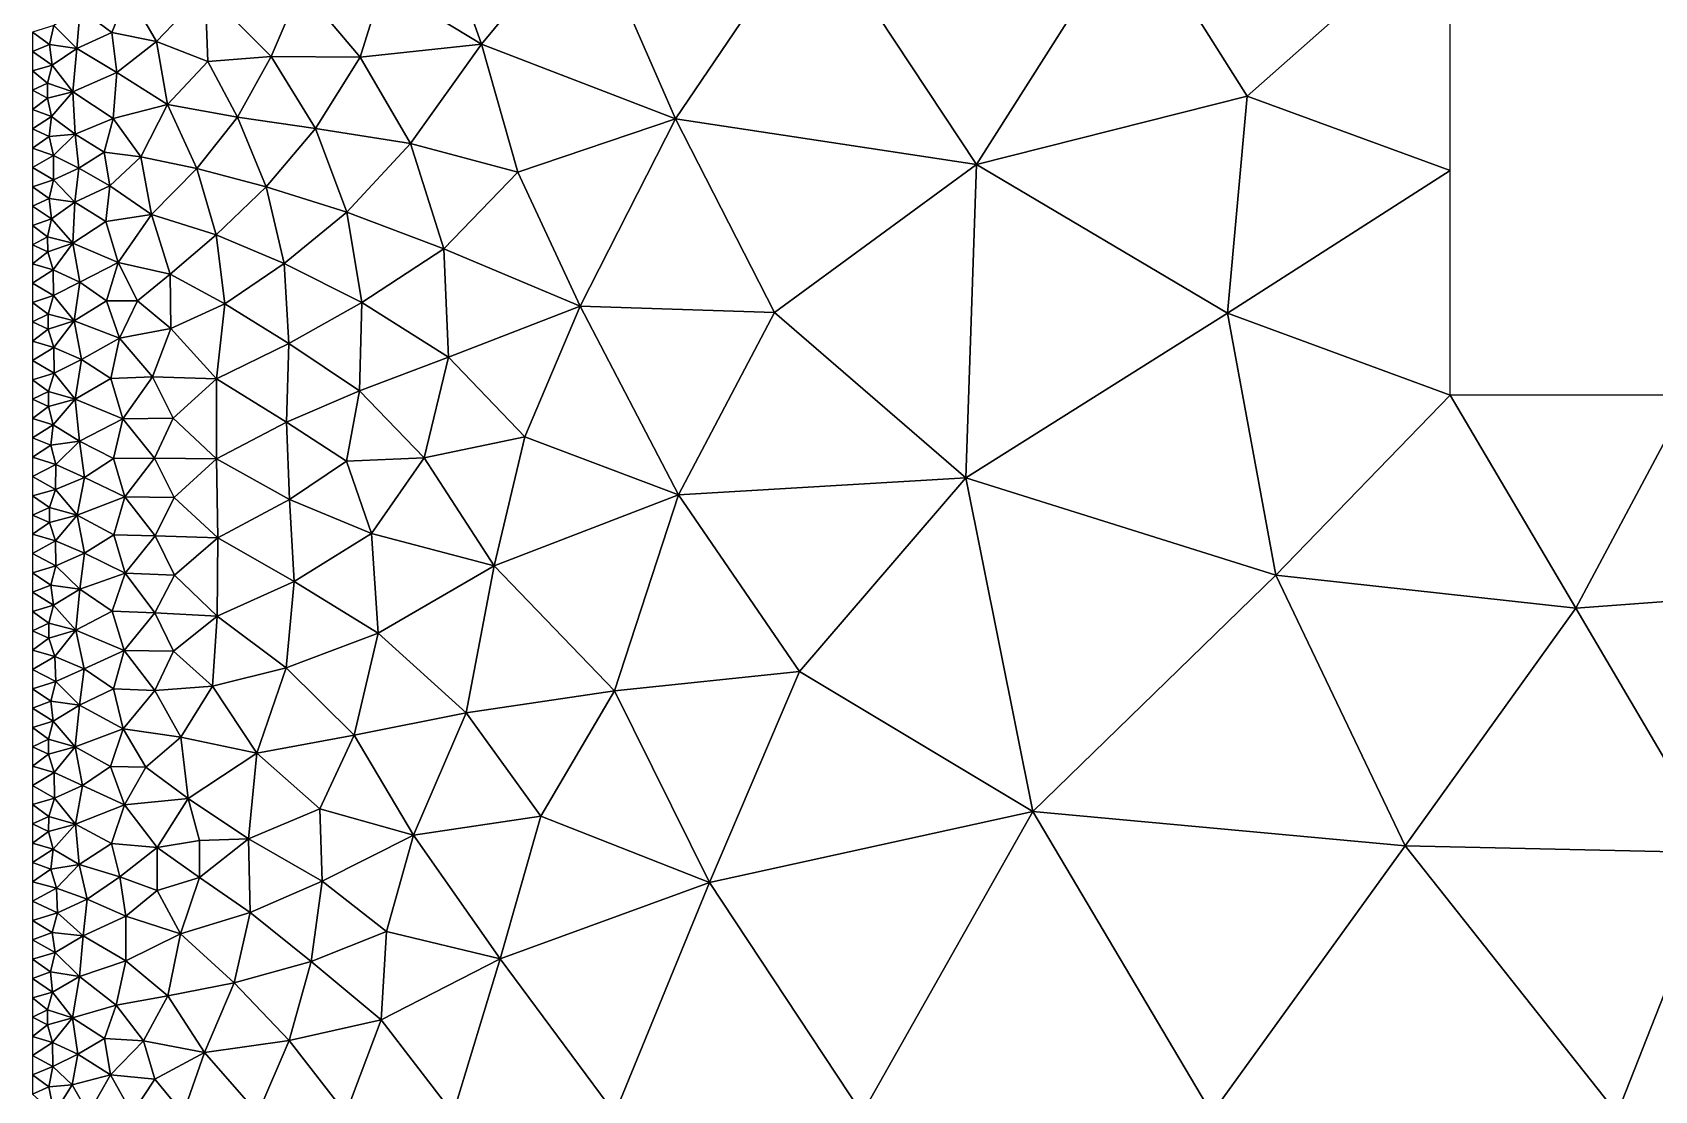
# Model space of a CAD drawing. Header units: metres. Extents: x 0 to 72, y -280 to 0.
# Drawn here: x 0.2 to 17.13, y -19.76 to -8.71 of the extents above; entities that cross this region are included whole.
import ezdxf

# ---------------------------------------------------------------- set-up
doc = ezdxf.new("R2010")
doc.units = ezdxf.units.M

msp = doc.modelspace()

# ---------------------------------------------------------------- linework, layer by layer
at = {"layer": 'layer', "color": 0}
for points in [[(4.88651, -8.83367), (4.41456, -7.5), (3.85785, -8.20669)], [(5.99125, -7.5), (4.41456, -7.5), (4.88651, -8.83367)], [(6.91418, -9.61443), (5.99125, -7.5), (4.88651, -8.83367)], [(8.34497, -7.5), (5.99125, -7.5), (6.91418, -9.61443)], [(10.0558, -10.0902), (8.34497, -7.5), (6.91418, -9.61443)], [(11.6982, -7.5), (8.34497, -7.5), (10.0558, -10.0902)], [(12.8833, -9.37755), (11.6982, -7.5), (10.0558, -10.0902)], [(15, -7.5), (11.6982, -7.5), (12.8833, -9.37755)], [(15, -10.1541), (15, -7.5), (12.8833, -9.37755)], [(1.20016, -8.29439), (0.699728, -8.46896), (1.03044, -8.71319)], [(1.4959, -8.80622), (1.20016, -8.29439), (1.03044, -8.71319)], [(2.00489, -8.27314), (1.20016, -8.29439), (1.4959, -8.80622)], [(2.02976, -9.01526), (2.00489, -8.27314), (1.4959, -8.80622)], [(3.002, -8.23446), (2.00489, -8.27314), (2.69287, -8.96225)], [(2.69287, -8.96225), (2.00489, -8.27314), (2.02976, -9.01526)], [(3.62295, -8.96826), (3.002, -8.23446), (2.69287, -8.96225)], [(3.85785, -8.20669), (3.002, -8.23446), (3.62295, -8.96826)], [(4.88651, -8.83367), (3.85785, -8.20669), (3.62295, -8.96826)], [(0.699728, -8.46896), (0.423281, -8.63915), (0.664788, -8.88061)], [(0.699728, -8.46896), (0.664788, -8.88061), (1.03044, -8.71319)], [(0.423281, -8.63915), (0.2, -8.70968), (0.379205, -8.83822)], [(0.2, -8.70968), (0.2, -8.91129), (0.379205, -8.83822)], [(0.423281, -8.63915), (0.379205, -8.83822), (0.664788, -8.88061)], [(1.03044, -8.71319), (0.664788, -8.88061), (1.07973, -9.13081)], [(1.03044, -8.71319), (1.07973, -9.13081), (1.4959, -8.80622)], [(0.379205, -8.83822), (0.2, -8.91129), (0.404314, -9.0525)], [(0.2, -8.91129), (0.2, -9.1129), (0.404314, -9.0525)], [(0.379205, -8.83822), (0.404314, -9.0525), (0.664788, -8.88061)], [(0.664788, -8.88061), (0.404314, -9.0525), (0.621421, -9.33224)], [(0.664788, -8.88061), (0.621421, -9.33224), (1.07973, -9.13081)], [(1.60915, -9.46331), (1.4959, -8.80622), (1.07973, -9.13081)], [(2.02976, -9.01526), (1.4959, -8.80622), (1.60915, -9.46331)], [(2.69287, -8.96225), (2.02976, -9.01526), (2.34121, -9.59502)], [(3.15349, -9.71372), (2.69287, -8.96225), (2.34121, -9.59502)], [(3.62295, -8.96826), (2.69287, -8.96225), (3.15349, -9.71372)], [(4.14853, -9.87258), (3.62295, -8.96826), (3.15349, -9.71372)], [(4.88651, -8.83367), (3.62295, -8.96826), (4.14853, -9.87258)], [(5.26887, -10.172), (4.88651, -8.83367), (4.14853, -9.87258)], [(6.91418, -9.61443), (4.88651, -8.83367), (5.26887, -10.172)], [(0.404314, -9.0525), (0.2, -9.1129), (0.357335, -9.24156)], [(0.2, -9.1129), (0.2, -9.31452), (0.357335, -9.24156)], [(0.404314, -9.0525), (0.357335, -9.24156), (0.621421, -9.33224)], [(1.07973, -9.13081), (0.621421, -9.33224), (1.04233, -9.60837)], [(1.07973, -9.13081), (1.04233, -9.60837), (1.60915, -9.46331)], [(2.34121, -9.59502), (2.02976, -9.01526), (1.60915, -9.46331)], [(0.357335, -9.24156), (0.2, -9.31452), (0.356445, -9.39827)], [(0.357335, -9.24156), (0.356445, -9.39827), (0.621421, -9.33224)], [(0.2, -9.31452), (0.2, -9.51613), (0.356445, -9.39827)], [(0.356445, -9.39827), (0.2, -9.51613), (0.400067, -9.5888)], [(0.356445, -9.39827), (0.400067, -9.5888), (0.621421, -9.33224)], [(0.621421, -9.33224), (0.400067, -9.5888), (0.644605, -9.77196)], [(0.621421, -9.33224), (0.644605, -9.77196), (1.04233, -9.60837)], [(1.60915, -9.46331), (1.04233, -9.60837), (1.33304, -10.0112)], [(1.60915, -9.46331), (1.33304, -10.0112), (1.91764, -10.1317)], [(2.34121, -9.59502), (1.60915, -9.46331), (1.91764, -10.1317)], [(12.6773, -11.6437), (12.8833, -9.37755), (10.0558, -10.0902)], [(12.6773, -11.6437), (15, -10.1541), (12.8833, -9.37755)], [(0.2, -9.51613), (0.2, -9.71774), (0.400067, -9.5888)], [(0.400067, -9.5888), (0.2, -9.71774), (0.374281, -9.79853)], [(0.400067, -9.5888), (0.374281, -9.79853), (0.644605, -9.77196)], [(1.04233, -9.60837), (0.644605, -9.77196), (0.947386, -9.96281)], [(1.04233, -9.60837), (0.947386, -9.96281), (1.33304, -10.0112)], [(2.63971, -10.3242), (2.34121, -9.59502), (1.91764, -10.1317)], [(3.15349, -9.71372), (2.34121, -9.59502), (2.63971, -10.3242)], [(6.91418, -9.61443), (5.26887, -10.172), (5.91711, -11.5681)], [(7.94734, -11.6359), (6.91418, -9.61443), (5.91711, -11.5681)], [(10.0558, -10.0902), (6.91418, -9.61443), (7.94734, -11.6359)], [(0.2, -9.71774), (0.2, -9.91935), (0.374281, -9.79853)], [(0.374281, -9.79853), (0.2, -9.91935), (0.421485, -9.99776)], [(0.374281, -9.79853), (0.421485, -9.99776), (0.644605, -9.77196)], [(0.644605, -9.77196), (0.421485, -9.99776), (0.68425, -10.1283)], [(0.644605, -9.77196), (0.68425, -10.1283), (0.947386, -9.96281)], [(3.48157, -10.587), (3.15349, -9.71372), (2.63971, -10.3242)], [(4.14853, -9.87258), (3.15349, -9.71372), (3.48157, -10.587)], [(0.2, -9.91935), (0.2, -10.121), (0.421485, -9.99776)], [(0.947386, -9.96281), (0.68425, -10.1283), (1.0073, -10.3127)], [(0.947386, -9.96281), (1.0073, -10.3127), (1.33304, -10.0112)], [(4.49509, -10.9724), (4.14853, -9.87258), (3.48157, -10.587)], [(5.26887, -10.172), (4.14853, -9.87258), (4.49509, -10.9724)], [(0.421485, -9.99776), (0.2, -10.121), (0.421527, -10.2496)], [(0.2, -10.121), (0.2, -10.3226), (0.421527, -10.2496)], [(0.421485, -9.99776), (0.421527, -10.2496), (0.68425, -10.1283)], [(0.68425, -10.1283), (0.421527, -10.2496), (0.642952, -10.4838)], [(0.68425, -10.1283), (0.642952, -10.4838), (1.0073, -10.3127)], [(1.33304, -10.0112), (1.0073, -10.3127), (1.44394, -10.614)], [(1.33304, -10.0112), (1.44394, -10.614), (1.91764, -10.1317)], [(1.91764, -10.1317), (1.44394, -10.614), (2.11658, -10.824)], [(2.63971, -10.3242), (1.91764, -10.1317), (2.11658, -10.824)], [(10.0558, -10.0902), (7.94734, -11.6359), (9.94439, -13.3603)], [(9.94439, -13.3603), (12.6773, -11.6437), (10.0558, -10.0902)], [(15, -12.5), (15, -10.1541), (12.6773, -11.6437)], [(0.421527, -10.2496), (0.2, -10.3226), (0.374162, -10.447)], [(0.2, -10.3226), (0.2, -10.5242), (0.374162, -10.447)], [(0.421527, -10.2496), (0.374162, -10.447), (0.642952, -10.4838)], [(1.0073, -10.3127), (0.642952, -10.4838), (0.966576, -10.686)], [(1.0073, -10.3127), (0.966576, -10.686), (1.44394, -10.614)], [(2.82735, -11.1256), (2.63971, -10.3242), (2.11658, -10.824)], [(3.48157, -10.587), (2.63971, -10.3242), (2.82735, -11.1256)], [(5.91711, -11.5681), (5.26887, -10.172), (4.49509, -10.9724)], [(0.374162, -10.447), (0.2, -10.5242), (0.399856, -10.6562)], [(0.374162, -10.447), (0.399856, -10.6562), (0.642952, -10.4838)], [(0.642952, -10.4838), (0.399856, -10.6562), (0.620173, -10.9121)], [(0.642952, -10.4838), (0.620173, -10.9121), (0.966576, -10.686)], [(0.2, -10.5242), (0.2, -10.7258), (0.399856, -10.6562)], [(0.399856, -10.6562), (0.2, -10.7258), (0.357151, -10.8445)], [(0.399856, -10.6562), (0.357151, -10.8445), (0.620173, -10.9121)], [(0.966576, -10.686), (1.09387, -11.1132), (1.44394, -10.614)], [(1.44394, -10.614), (1.09387, -11.1132), (1.63842, -11.2339)], [(1.44394, -10.614), (1.63842, -11.2339), (2.11658, -10.824)], [(3.6382, -11.5328), (3.48157, -10.587), (2.82735, -11.1256)], [(4.49509, -10.9724), (3.48157, -10.587), (3.6382, -11.5328)], [(0.2, -10.7258), (0.2, -10.9274), (0.357151, -10.8445)], [(0.966576, -10.686), (0.620173, -10.9121), (1.09387, -11.1132)], [(2.11658, -10.824), (1.63842, -11.2339), (2.20891, -11.5439)], [(2.82735, -11.1256), (2.11658, -10.824), (2.20891, -11.5439)], [(0.357151, -10.8445), (0.2, -10.9274), (0.359629, -11.0011)], [(0.2, -10.9274), (0.2, -11.129), (0.359629, -11.0011)], [(0.359629, -11.0011), (0.2, -11.129), (0.416709, -11.1918)], [(0.357151, -10.8445), (0.359629, -11.0011), (0.620173, -10.9121)], [(0.359629, -11.0011), (0.416709, -11.1918), (0.620173, -10.9121)], [(0.620173, -10.9121), (0.416709, -11.1918), (0.696067, -11.3192)], [(0.620173, -10.9121), (0.696067, -11.3192), (1.09387, -11.1132)], [(4.54502, -12.1037), (4.49509, -10.9724), (3.6382, -11.5328)], [(5.91711, -11.5681), (4.49509, -10.9724), (4.54502, -12.1037)], [(0.2, -11.129), (0.2, -11.3306), (0.416709, -11.1918)], [(1.09387, -11.1132), (0.696067, -11.3192), (0.971437, -11.5145)], [(1.09387, -11.1132), (0.971437, -11.5145), (1.29723, -11.5137)], [(1.09387, -11.1132), (1.29723, -11.5137), (1.63842, -11.2339)], [(2.8784, -11.9604), (2.82735, -11.1256), (2.20891, -11.5439)], [(3.6382, -11.5328), (2.82735, -11.1256), (2.8784, -11.9604)], [(0.416709, -11.1918), (0.2, -11.3306), (0.420028, -11.4583)], [(0.2, -11.3306), (0.2, -11.5323), (0.420028, -11.4583)], [(0.416709, -11.1918), (0.420028, -11.4583), (0.696067, -11.3192)], [(0.696067, -11.3192), (0.420028, -11.4583), (0.63598, -11.7233)], [(0.696067, -11.3192), (0.63598, -11.7233), (0.971437, -11.5145)], [(1.63842, -11.2339), (1.29723, -11.5137), (1.6442, -11.8043)], [(1.63842, -11.2339), (1.6442, -11.8043), (2.20891, -11.5439)], [(0.420028, -11.4583), (0.2, -11.5323), (0.36542, -11.6515)], [(0.420028, -11.4583), (0.36542, -11.6515), (0.63598, -11.7233)], [(0.971437, -11.5145), (0.63598, -11.7233), (1.10766, -11.9028)], [(0.971437, -11.5145), (1.10766, -11.9028), (1.29723, -11.5137)], [(1.29723, -11.5137), (1.10766, -11.9028), (1.6442, -11.8043)], [(0.2, -11.5323), (0.2, -11.7339), (0.36542, -11.6515)], [(0.36542, -11.6515), (0.2, -11.7339), (0.365732, -11.809)], [(0.36542, -11.6515), (0.365732, -11.809), (0.63598, -11.7233)], [(2.20891, -11.5439), (1.6442, -11.8043), (2.12247, -12.3287)], [(2.8784, -11.9604), (2.20891, -11.5439), (2.12247, -12.3287)], [(3.61339, -12.4543), (3.6382, -11.5328), (2.8784, -11.9604)], [(4.54502, -12.1037), (3.6382, -11.5328), (3.61339, -12.4543)], [(5.34055, -12.9333), (5.91711, -11.5681), (4.54502, -12.1037)], [(6.94406, -13.5396), (5.91711, -11.5681), (5.34055, -12.9333)], [(7.94734, -11.6359), (5.91711, -11.5681), (6.94406, -13.5396)], [(9.94439, -13.3603), (7.94734, -11.6359), (6.94406, -13.5396)], [(13.1801, -14.3797), (12.6773, -11.6437), (9.94439, -13.3603)], [(15, -12.5), (12.6773, -11.6437), (13.1801, -14.3797)], [(0.2, -11.7339), (0.2, -11.9355), (0.365732, -11.809)], [(0.365732, -11.809), (0.2, -11.9355), (0.423781, -12.0001)], [(0.365732, -11.809), (0.423781, -12.0001), (0.63598, -11.7233)], [(0.63598, -11.7233), (0.423781, -12.0001), (0.711712, -12.1273)], [(0.63598, -11.7233), (0.711712, -12.1273), (1.10766, -11.9028)], [(1.10766, -11.9028), (1.45466, -12.3079), (1.6442, -11.8043)], [(1.6442, -11.8043), (1.45466, -12.3079), (2.12247, -12.3287)], [(0.2, -11.9355), (0.2, -12.1371), (0.423781, -12.0001)], [(0.423781, -12.0001), (0.2, -12.1371), (0.425601, -12.2679)], [(0.423781, -12.0001), (0.425601, -12.2679), (0.711712, -12.1273)], [(1.10766, -11.9028), (0.711712, -12.1273), (1.01705, -12.3253)], [(1.10766, -11.9028), (1.01705, -12.3253), (1.45466, -12.3079)], [(2.8533, -12.7817), (2.8784, -11.9604), (2.12247, -12.3287)], [(3.61339, -12.4543), (2.8784, -11.9604), (2.8533, -12.7817)], [(0.2, -12.1371), (0.2, -12.3387), (0.425601, -12.2679)], [(0.711712, -12.1273), (0.425601, -12.2679), (0.644994, -12.5418)], [(0.711712, -12.1273), (0.644994, -12.5418), (1.01705, -12.3253)], [(4.28848, -13.1535), (4.54502, -12.1037), (3.61339, -12.4543)], [(5.34055, -12.9333), (4.54502, -12.1037), (4.28848, -13.1535)], [(0.425601, -12.2679), (0.2, -12.3387), (0.368208, -12.4616)], [(0.2, -12.3387), (0.2, -12.5403), (0.368208, -12.4616)], [(0.425601, -12.2679), (0.368208, -12.4616), (0.644994, -12.5418)], [(1.01705, -12.3253), (0.644994, -12.5418), (1.14426, -12.7444)], [(1.01705, -12.3253), (1.14426, -12.7444), (1.45466, -12.3079)], [(1.45466, -12.3079), (1.14426, -12.7444), (1.66796, -12.7405)], [(1.45466, -12.3079), (1.66796, -12.7405), (2.12247, -12.3287)], [(2.12247, -12.3287), (1.66796, -12.7405), (2.12002, -13.1647)], [(2.12247, -12.3287), (2.12002, -13.1647), (2.8533, -12.7817)], [(0.368208, -12.4616), (0.2, -12.5403), (0.366357, -12.6187)], [(0.368208, -12.4616), (0.366357, -12.6187), (0.644994, -12.5418)], [(3.4774, -13.1867), (3.61339, -12.4543), (2.8533, -12.7817)], [(4.28848, -13.1535), (3.61339, -12.4543), (3.4774, -13.1867)], [(16.3122, -14.7211), (15, -12.5), (13.1801, -14.3797)], [(17.5, -12.5), (15, -12.5), (16.3122, -14.7211)], [(17.5, -12.5), (16.3122, -14.7211), (19.8406, -14.4611)], [(0.2, -12.5403), (0.2, -12.7419), (0.366357, -12.6187)], [(0.366357, -12.6187), (0.2, -12.7419), (0.416098, -12.8075)], [(0.366357, -12.6187), (0.416098, -12.8075), (0.644994, -12.5418)], [(0.644994, -12.5418), (0.416098, -12.8075), (0.691692, -12.9792)], [(0.644994, -12.5418), (0.691692, -12.9792), (1.14426, -12.7444)], [(0.2, -12.7419), (0.2, -12.9435), (0.416098, -12.8075)], [(0.416098, -12.8075), (0.2, -12.9435), (0.391048, -13.0195)], [(0.416098, -12.8075), (0.391048, -13.0195), (0.691692, -12.9792)], [(1.14426, -12.7444), (0.691692, -12.9792), (1.04648, -13.1597)], [(1.14426, -12.7444), (1.04648, -13.1597), (1.47361, -13.156)], [(1.14426, -12.7444), (1.47361, -13.156), (1.66796, -12.7405)], [(1.66796, -12.7405), (1.47361, -13.156), (2.12002, -13.1647)], [(2.8533, -12.7817), (2.12002, -13.1647), (2.88227, -13.5879)], [(3.4774, -13.1867), (2.8533, -12.7817), (2.88227, -13.5879)], [(0.2, -12.9435), (0.2, -13.1452), (0.391048, -13.0195)], [(0.391048, -13.0195), (0.2, -13.1452), (0.444549, -13.2223)], [(0.391048, -13.0195), (0.444549, -13.2223), (0.691692, -12.9792)], [(0.691692, -12.9792), (0.444549, -13.2223), (0.743629, -13.3595)], [(0.691692, -12.9792), (0.743629, -13.3595), (1.04648, -13.1597)], [(5.01913, -14.2823), (5.34055, -12.9333), (4.28848, -13.1535)], [(5.01913, -14.2823), (6.94406, -13.5396), (5.34055, -12.9333)], [(0.2, -13.1452), (0.2, -13.3468), (0.444549, -13.2223)], [(1.04648, -13.1597), (0.743629, -13.3595), (1.16465, -13.5598)], [(1.04648, -13.1597), (1.16465, -13.5598), (1.47361, -13.156)], [(1.47361, -13.156), (1.16465, -13.5598), (1.6799, -13.5672)], [(1.47361, -13.156), (1.6799, -13.5672), (2.12002, -13.1647)], [(2.12002, -13.1647), (1.6799, -13.5672), (2.13447, -13.9883)], [(2.12002, -13.1647), (2.13447, -13.9883), (2.88227, -13.5879)], [(3.73911, -13.9439), (3.4774, -13.1867), (2.88227, -13.5879)], [(3.73911, -13.9439), (4.28848, -13.1535), (3.4774, -13.1867)], [(5.01913, -14.2823), (4.28848, -13.1535), (3.73911, -13.9439)], [(0.444549, -13.2223), (0.2, -13.3468), (0.439234, -13.4838)], [(0.2, -13.3468), (0.2, -13.5484), (0.439234, -13.4838)], [(0.444549, -13.2223), (0.439234, -13.4838), (0.743629, -13.3595)], [(0.743629, -13.3595), (0.439234, -13.4838), (0.667938, -13.7534)], [(0.743629, -13.3595), (0.667938, -13.7534), (1.16465, -13.5598)], [(8.20889, -15.3854), (9.94439, -13.3603), (6.94406, -13.5396)], [(8.20889, -15.3854), (10.6431, -16.8457), (9.94439, -13.3603)], [(13.1801, -14.3797), (9.94439, -13.3603), (10.6431, -16.8457)], [(0.439234, -13.4838), (0.2, -13.5484), (0.37719, -13.6729)], [(0.439234, -13.4838), (0.37719, -13.6729), (0.667938, -13.7534)], [(6.27816, -15.5866), (6.94406, -13.5396), (5.01913, -14.2823)], [(6.27816, -15.5866), (8.20889, -15.3854), (6.94406, -13.5396)], [(0.2, -13.5484), (0.2, -13.75), (0.37719, -13.6729)], [(0.37719, -13.6729), (0.2, -13.75), (0.377136, -13.8294)], [(0.37719, -13.6729), (0.377136, -13.8294), (0.667938, -13.7534)], [(1.16465, -13.5598), (0.667938, -13.7534), (1.04824, -13.9568)], [(1.16465, -13.5598), (1.04824, -13.9568), (1.48294, -13.9674)], [(1.16465, -13.5598), (1.48294, -13.9674), (1.6799, -13.5672)], [(1.6799, -13.5672), (1.48294, -13.9674), (2.13447, -13.9883)], [(2.88227, -13.5879), (2.13447, -13.9883), (2.93152, -14.4442)], [(2.93152, -14.4442), (3.73911, -13.9439), (2.88227, -13.5879)], [(0.2, -13.75), (0.2, -13.9516), (0.377136, -13.8294)], [(0.377136, -13.8294), (0.2, -13.9516), (0.439487, -14.0193)], [(0.377136, -13.8294), (0.439487, -14.0193), (0.667938, -13.7534)], [(0.667938, -13.7534), (0.439487, -14.0193), (0.745085, -14.1482)], [(0.667938, -13.7534), (0.745085, -14.1482), (1.04824, -13.9568)], [(0.2, -13.9516), (0.2, -14.1532), (0.439487, -14.0193)], [(0.439487, -14.0193), (0.2, -14.1532), (0.445621, -14.28)], [(0.439487, -14.0193), (0.445621, -14.28), (0.745085, -14.1482)], [(1.04824, -13.9568), (0.745085, -14.1482), (1.16816, -14.3567)], [(1.04824, -13.9568), (1.16816, -14.3567), (1.48294, -13.9674)], [(1.48294, -13.9674), (1.16816, -14.3567), (1.68361, -14.3776)], [(1.48294, -13.9674), (1.68361, -14.3776), (2.13447, -13.9883)], [(2.13447, -13.9883), (1.68361, -14.3776), (2.12677, -14.8053)], [(2.13447, -13.9883), (2.12677, -14.8053), (2.93152, -14.4442)], [(2.93152, -14.4442), (3.80896, -14.9834), (3.73911, -13.9439)], [(3.80896, -14.9834), (5.01913, -14.2823), (3.73911, -13.9439)], [(0.2, -14.1532), (0.2, -14.3548), (0.445621, -14.28)], [(0.745085, -14.1482), (0.445621, -14.28), (0.695206, -14.5237)], [(0.745085, -14.1482), (0.695206, -14.5237), (1.16816, -14.3567)], [(0.445621, -14.28), (0.2, -14.3548), (0.392274, -14.4814)], [(0.2, -14.3548), (0.2, -14.5565), (0.392274, -14.4814)], [(0.445621, -14.28), (0.392274, -14.4814), (0.695206, -14.5237)], [(1.16816, -14.3567), (0.695206, -14.5237), (1.03364, -14.7537)], [(1.16816, -14.3567), (1.03364, -14.7537), (1.47737, -14.771)], [(1.16816, -14.3567), (1.47737, -14.771), (1.68361, -14.3776)], [(1.68361, -14.3776), (1.47737, -14.771), (2.12677, -14.8053)], [(4.72808, -15.8171), (5.01913, -14.2823), (3.80896, -14.9834)], [(4.72808, -15.8171), (6.27816, -15.5866), (5.01913, -14.2823)], [(10.6431, -16.8457), (14.5325, -17.2042), (13.1801, -14.3797)], [(16.3122, -14.7211), (13.1801, -14.3797), (14.5325, -17.2042)], [(0.392274, -14.4814), (0.2, -14.5565), (0.418753, -14.6923)], [(0.2, -14.5565), (0.2, -14.7581), (0.418753, -14.6923)], [(0.392274, -14.4814), (0.418753, -14.6923), (0.695206, -14.5237)], [(0.695206, -14.5237), (0.418753, -14.6923), (0.654204, -14.9541)], [(0.695206, -14.5237), (0.654204, -14.9541), (1.03364, -14.7537)], [(2.84781, -15.3443), (2.93152, -14.4442), (2.12677, -14.8053)], [(2.84781, -15.3443), (3.80896, -14.9834), (2.93152, -14.4442)], [(17.8171, -17.2775), (19.8406, -14.4611), (16.3122, -14.7211)], [(0.418753, -14.6923), (0.2, -14.7581), (0.369413, -14.8801)], [(0.418753, -14.6923), (0.369413, -14.8801), (0.654204, -14.9541)], [(14.5325, -17.2042), (17.8171, -17.2775), (16.3122, -14.7211)], [(0.2, -14.7581), (0.2, -14.9597), (0.369413, -14.8801)], [(0.369413, -14.8801), (0.2, -14.9597), (0.37205, -15.0364)], [(0.369413, -14.8801), (0.37205, -15.0364), (0.654204, -14.9541)], [(1.03364, -14.7537), (0.654204, -14.9541), (1.15912, -15.1641)], [(1.03364, -14.7537), (1.15912, -15.1641), (1.47737, -14.771)], [(1.47737, -14.771), (1.15912, -15.1641), (1.67114, -15.171)], [(1.47737, -14.771), (1.67114, -15.171), (2.12677, -14.8053)], [(2.12677, -14.8053), (1.67114, -15.171), (2.08098, -15.5356)], [(2.08098, -15.5356), (2.84781, -15.3443), (2.12677, -14.8053)], [(0.2, -14.9597), (0.2, -15.1613), (0.37205, -15.0364)], [(0.37205, -15.0364), (0.2, -15.1613), (0.435081, -15.2267)], [(0.37205, -15.0364), (0.435081, -15.2267), (0.654204, -14.9541)], [(0.654204, -14.9541), (0.435081, -15.2267), (0.73948, -15.3557)], [(0.654204, -14.9541), (0.73948, -15.3557), (1.15912, -15.1641)], [(3.55721, -16.05), (3.80896, -14.9834), (2.84781, -15.3443)], [(3.55721, -16.05), (4.72808, -15.8171), (3.80896, -14.9834)], [(0.2, -15.1613), (0.2, -15.3629), (0.435081, -15.2267)], [(0.435081, -15.2267), (0.2, -15.3629), (0.443104, -15.4897)], [(0.435081, -15.2267), (0.443104, -15.4897), (0.73948, -15.3557)], [(1.15912, -15.1641), (0.73948, -15.3557), (1.04635, -15.5635)], [(1.15912, -15.1641), (1.04635, -15.5635), (1.47898, -15.5808)], [(1.15912, -15.1641), (1.47898, -15.5808), (1.67114, -15.171)], [(1.67114, -15.171), (1.47898, -15.5808), (2.08098, -15.5356)], [(0.2, -15.3629), (0.2, -15.5645), (0.443104, -15.4897)], [(0.73948, -15.3557), (0.443104, -15.4897), (0.691191, -15.7365)], [(0.73948, -15.3557), (0.691191, -15.7365), (1.04635, -15.5635)], [(2.54092, -16.2374), (2.84781, -15.3443), (2.08098, -15.5356)], [(2.54092, -16.2374), (3.55721, -16.05), (2.84781, -15.3443)], [(7.26742, -17.5855), (8.20889, -15.3854), (6.27816, -15.5866)], [(7.26742, -17.5855), (10.6431, -16.8457), (8.20889, -15.3854)], [(0.443104, -15.4897), (0.2, -15.5645), (0.390528, -15.6921)], [(0.2, -15.5645), (0.2, -15.7661), (0.390528, -15.6921)], [(0.443104, -15.4897), (0.390528, -15.6921), (0.691191, -15.7365)], [(1.04635, -15.5635), (0.691191, -15.7365), (1.14596, -15.9825)], [(1.04635, -15.5635), (1.14596, -15.9825), (1.47898, -15.5808)], [(1.47898, -15.5808), (1.74767, -16.071), (2.08098, -15.5356)], [(2.08098, -15.5356), (1.74767, -16.071), (2.54092, -16.2374)], [(0.390528, -15.6921), (0.2, -15.7661), (0.416005, -15.9038)], [(0.390528, -15.6921), (0.416005, -15.9038), (0.691191, -15.7365)], [(0.691191, -15.7365), (0.416005, -15.9038), (0.64595, -16.1689)], [(0.691191, -15.7365), (0.64595, -16.1689), (1.14596, -15.9825)], [(1.47898, -15.5808), (1.14596, -15.9825), (1.74767, -16.071)], [(5.50756, -16.8944), (6.27816, -15.5866), (4.72808, -15.8171)], [(5.50756, -16.8944), (7.26742, -17.5855), (6.27816, -15.5866)], [(0.2, -15.7661), (0.2, -15.9677), (0.416005, -15.9038)], [(0.416005, -15.9038), (0.2, -15.9677), (0.366592, -16.0916)], [(0.416005, -15.9038), (0.366592, -16.0916), (0.64595, -16.1689)], [(4.17808, -17.0917), (4.72808, -15.8171), (3.55721, -16.05)], [(4.17808, -17.0917), (5.50756, -16.8944), (4.72808, -15.8171)], [(0.2, -15.9677), (0.2, -16.1694), (0.366592, -16.0916)], [(1.14596, -15.9825), (0.64595, -16.1689), (1.01535, -16.3762)], [(1.14596, -15.9825), (1.01535, -16.3762), (1.38362, -16.3826)], [(1.14596, -15.9825), (1.38362, -16.3826), (1.74767, -16.071)], [(1.74767, -16.071), (1.38362, -16.3826), (1.82725, -16.7097)], [(1.74767, -16.071), (1.82725, -16.7097), (2.54092, -16.2374)], [(3.20088, -16.8172), (3.55721, -16.05), (2.54092, -16.2374)], [(3.20088, -16.8172), (4.17808, -17.0917), (3.55721, -16.05)], [(0.366592, -16.0916), (0.2, -16.1694), (0.36849, -16.2481)], [(0.2, -16.1694), (0.2, -16.371), (0.36849, -16.2481)], [(0.36849, -16.2481), (0.2, -16.371), (0.428035, -16.4401)], [(0.366592, -16.0916), (0.36849, -16.2481), (0.64595, -16.1689)], [(0.36849, -16.2481), (0.428035, -16.4401), (0.64595, -16.1689)], [(0.64595, -16.1689), (0.428035, -16.4401), (0.723048, -16.5739)], [(0.64595, -16.1689), (0.723048, -16.5739), (1.01535, -16.3762)], [(2.45588, -17.1315), (2.54092, -16.2374), (1.82725, -16.7097)], [(2.45588, -17.1315), (3.20088, -16.8172), (2.54092, -16.2374)], [(0.2, -16.371), (0.2, -16.5726), (0.428035, -16.4401)], [(1.01535, -16.3762), (0.723048, -16.5739), (1.16254, -16.7747)], [(1.01535, -16.3762), (1.16254, -16.7747), (1.38362, -16.3826)], [(1.38362, -16.3826), (1.16254, -16.7747), (1.82725, -16.7097)], [(0.428035, -16.4401), (0.2, -16.5726), (0.428744, -16.706)], [(0.2, -16.5726), (0.2, -16.7742), (0.428744, -16.706)], [(0.428035, -16.4401), (0.428744, -16.706), (0.723048, -16.5739)], [(0.723048, -16.5739), (0.428744, -16.706), (0.649099, -16.9781)], [(0.723048, -16.5739), (0.649099, -16.9781), (1.16254, -16.7747)], [(0.428744, -16.706), (0.2, -16.7742), (0.369531, -16.8976)], [(0.428744, -16.706), (0.369531, -16.8976), (0.649099, -16.9781)], [(1.16254, -16.7747), (1.50368, -17.2217), (1.82725, -16.7097)], [(1.82725, -16.7097), (1.50368, -17.2217), (1.94259, -17.1489)], [(1.94259, -17.1489), (2.45588, -17.1315), (1.82725, -16.7097)], [(0.2, -16.7742), (0.2, -16.9758), (0.369531, -16.8976)], [(0.369531, -16.8976), (0.2, -16.9758), (0.367328, -17.0537)], [(0.369531, -16.8976), (0.367328, -17.0537), (0.649099, -16.9781)], [(1.16254, -16.7747), (0.649099, -16.9781), (1.02517, -17.1809)], [(1.16254, -16.7747), (1.02517, -17.1809), (1.50368, -17.2217)], [(2.45588, -17.1315), (3.22625, -17.5748), (3.20088, -16.8172)], [(3.22625, -17.5748), (4.17808, -17.0917), (3.20088, -16.8172)], [(5.08206, -18.3843), (5.50756, -16.8944), (4.17808, -17.0917)], [(5.08206, -18.3843), (7.26742, -17.5855), (5.50756, -16.8944)], [(7.26742, -17.5855), (8.86314, -20), (10.6431, -16.8457)], [(8.86314, -20), (12.5118, -20), (10.6431, -16.8457)], [(10.6431, -16.8457), (12.5118, -20), (14.5325, -17.2042)], [(0.2, -16.9758), (0.2, -17.1774), (0.367328, -17.0537)], [(0.367328, -17.0537), (0.2, -17.1774), (0.416409, -17.2392)], [(0.367328, -17.0537), (0.416409, -17.2392), (0.649099, -16.9781)], [(0.649099, -16.9781), (0.416409, -17.2392), (0.688732, -17.398)], [(0.649099, -16.9781), (0.688732, -17.398), (1.02517, -17.1809)], [(3.22625, -17.5748), (3.89569, -18.0971), (4.17808, -17.0917)], [(3.89569, -18.0971), (5.08206, -18.3843), (4.17808, -17.0917)], [(0.2, -17.1774), (0.2, -17.379), (0.416409, -17.2392)], [(0.416409, -17.2392), (0.2, -17.379), (0.391728, -17.4487)], [(0.416409, -17.2392), (0.391728, -17.4487), (0.688732, -17.398)], [(1.02517, -17.1809), (0.688732, -17.398), (1.1114, -17.5295)], [(1.02517, -17.1809), (1.1114, -17.5295), (1.50368, -17.2217)], [(1.50368, -17.2217), (1.1114, -17.5295), (1.50081, -17.6708)], [(1.50368, -17.2217), (1.50081, -17.6708), (1.94255, -17.5332)], [(1.50368, -17.2217), (1.94255, -17.5332), (1.94259, -17.1489)], [(1.94255, -17.5332), (2.47145, -17.9014), (2.45588, -17.1315)], [(1.94255, -17.5332), (2.45588, -17.1315), (1.94259, -17.1489)], [(2.47145, -17.9014), (3.22625, -17.5748), (2.45588, -17.1315)], [(12.5118, -20), (16.7433, -20), (14.5325, -17.2042)], [(14.5325, -17.2042), (16.7433, -20), (17.8171, -17.2775)], [(0.2, -17.379), (0.2, -17.5806), (0.391728, -17.4487)], [(0.391728, -17.4487), (0.451847, -17.6459), (0.688732, -17.398)], [(0.688732, -17.398), (0.451847, -17.6459), (0.769959, -17.7609)], [(0.688732, -17.398), (0.769959, -17.7609), (1.1114, -17.5295)], [(16.7433, -20), (21.6589, -20), (17.8171, -17.2775)], [(0.391728, -17.4487), (0.2, -17.5806), (0.451847, -17.6459)], [(0.2, -17.5806), (0.2, -17.7823), (0.451847, -17.6459)], [(1.1114, -17.5295), (0.769959, -17.7609), (1.17376, -17.9396)], [(1.1114, -17.5295), (1.17376, -17.9396), (1.50081, -17.6708)], [(1.74555, -18.1226), (1.94255, -17.5332), (1.50081, -17.6708)], [(1.74555, -18.1226), (2.47145, -17.9014), (1.94255, -17.5332)], [(2.47145, -17.9014), (3.11069, -18.4112), (3.22625, -17.5748)], [(3.11069, -18.4112), (3.89569, -18.0971), (3.22625, -17.5748)], [(5.08206, -18.3843), (6.2787, -20), (7.26742, -17.5855)], [(6.2787, -20), (8.86314, -20), (7.26742, -17.5855)], [(0.451847, -17.6459), (0.2, -17.7823), (0.459869, -17.9043)], [(0.451847, -17.6459), (0.459869, -17.9043), (0.769959, -17.7609)], [(0.769959, -17.7609), (0.459869, -17.9043), (0.731, -18.1442)], [(0.769959, -17.7609), (0.731, -18.1442), (1.17376, -17.9396)], [(1.50081, -17.6708), (1.17376, -17.9396), (1.74555, -18.1226)], [(0.2, -17.7823), (0.2, -17.9839), (0.459869, -17.9043)], [(0.459869, -17.9043), (0.2, -17.9839), (0.405542, -18.1076)], [(0.459869, -17.9043), (0.405542, -18.1076), (0.731, -18.1442)], [(1.17376, -17.9396), (0.731, -18.1442), (1.17504, -18.4034)], [(1.17376, -17.9396), (1.17504, -18.4034), (1.74555, -18.1226)], [(1.74555, -18.1226), (2.30694, -18.6342), (2.47145, -17.9014)], [(2.30694, -18.6342), (3.11069, -18.4112), (2.47145, -17.9014)], [(0.2, -17.9839), (0.2, -18.1855), (0.405542, -18.1076)], [(0.405542, -18.1076), (0.2, -18.1855), (0.436112, -18.3191)], [(0.405542, -18.1076), (0.436112, -18.3191), (0.731, -18.1442)], [(3.11069, -18.4112), (3.84121, -19.0217), (3.89569, -18.0971)], [(3.84121, -19.0217), (5.08206, -18.3843), (3.89569, -18.0971)], [(0.2, -18.1855), (0.2, -18.3871), (0.436112, -18.3191)], [(0.731, -18.1442), (0.436112, -18.3191), (0.69157, -18.5698)], [(0.731, -18.1442), (0.69157, -18.5698), (1.17504, -18.4034)], [(1.61484, -18.7717), (1.74555, -18.1226), (1.17504, -18.4034)], [(1.61484, -18.7717), (2.30694, -18.6342), (1.74555, -18.1226)], [(0.436112, -18.3191), (0.2, -18.3871), (0.387788, -18.5193)], [(0.2, -18.3871), (0.2, -18.5887), (0.387788, -18.5193)], [(0.436112, -18.3191), (0.387788, -18.5193), (0.69157, -18.5698)], [(1.17504, -18.4034), (0.69157, -18.5698), (1.07359, -18.8676)], [(1.07359, -18.8676), (1.61484, -18.7717), (1.17504, -18.4034)], [(2.30694, -18.6342), (2.88151, -19.2379), (3.11069, -18.4112)], [(2.88151, -19.2379), (3.84121, -19.0217), (3.11069, -18.4112)], [(3.84121, -19.0217), (4.59259, -20), (5.08206, -18.3843)], [(4.59259, -20), (6.2787, -20), (5.08206, -18.3843)], [(0.387788, -18.5193), (0.2, -18.5887), (0.409534, -18.7312)], [(0.2, -18.5887), (0.2, -18.7903), (0.409534, -18.7312)], [(0.387788, -18.5193), (0.409534, -18.7312), (0.69157, -18.5698)], [(0.69157, -18.5698), (0.409534, -18.7312), (0.618171, -19.0016)], [(0.69157, -18.5698), (0.618171, -19.0016), (1.07359, -18.8676)], [(0.409534, -18.7312), (0.2, -18.7903), (0.357761, -18.9175)], [(0.2, -18.7903), (0.2, -18.9919), (0.357761, -18.9175)], [(0.409534, -18.7312), (0.357761, -18.9175), (0.618171, -19.0016)], [(1.35876, -19.242), (1.61484, -18.7717), (1.07359, -18.8676)], [(1.35876, -19.242), (1.99573, -19.3607), (1.61484, -18.7717)], [(1.99573, -19.3607), (2.30694, -18.6342), (1.61484, -18.7717)], [(1.99573, -19.3607), (2.88151, -19.2379), (2.30694, -18.6342)], [(0.357761, -18.9175), (0.2, -18.9919), (0.357929, -19.0725)], [(0.357761, -18.9175), (0.357929, -19.0725), (0.618171, -19.0016)], [(1.07359, -18.8676), (0.618171, -19.0016), (0.952332, -19.2171)], [(0.952332, -19.2171), (1.35876, -19.242), (1.07359, -18.8676)], [(0.2, -18.9919), (0.2, -19.1935), (0.357929, -19.0725)], [(0.357929, -19.0725), (0.2, -19.1935), (0.411026, -19.2585)], [(0.357929, -19.0725), (0.411026, -19.2585), (0.618171, -19.0016)], [(0.618171, -19.0016), (0.411026, -19.2585), (0.674363, -19.3799)], [(0.618171, -19.0016), (0.674363, -19.3799), (0.952332, -19.2171)], [(2.88151, -19.2379), (3.47282, -20), (3.84121, -19.0217)], [(3.47282, -20), (4.59259, -20), (3.84121, -19.0217)], [(0.2, -19.1935), (0.2, -19.3952), (0.411026, -19.2585)], [(0.411026, -19.2585), (0.2, -19.3952), (0.412822, -19.5085)], [(0.411026, -19.2585), (0.412822, -19.5085), (0.674363, -19.3799)], [(0.674363, -19.3799), (1.01512, -19.597), (0.952332, -19.2171)], [(1.01512, -19.597), (1.35876, -19.242), (0.952332, -19.2171)], [(1.01512, -19.597), (1.47843, -19.6397), (1.35876, -19.242)], [(1.47843, -19.6397), (1.99573, -19.3607), (1.35876, -19.242)], [(1.99573, -19.3607), (2.55169, -20), (2.88151, -19.2379)], [(2.55169, -20), (3.47282, -20), (2.88151, -19.2379)], [(0.2, -19.3952), (0.2, -19.5968), (0.412822, -19.5085)], [(0.674363, -19.3799), (0.412822, -19.5085), (0.615914, -19.7006)], [(0.615914, -19.7006), (1.01512, -19.597), (0.674363, -19.3799)], [(1.47843, -19.6397), (1.77275, -20), (1.99573, -19.3607)], [(1.77275, -20), (2.55169, -20), (1.99573, -19.3607)], [(0.412822, -19.5085), (0.2, -19.5968), (0.371631, -19.7207)], [(0.2, -19.5968), (0.2, -19.7984), (0.371631, -19.7207)], [(0.412822, -19.5085), (0.371631, -19.7207), (0.615914, -19.7006)], [(0.783625, -20), (1.01512, -19.597), (0.615914, -19.7006)], [(0.783625, -20), (1.24244, -20), (1.01512, -19.597)], [(1.01512, -19.597), (1.24244, -20), (1.47843, -19.6397)], [(1.24244, -20), (1.77275, -20), (1.47843, -19.6397)], [(0.371631, -19.7207), (0.2, -19.7984), (0.426306, -20)], [(0.371631, -19.7207), (0.426306, -20), (0.615914, -19.7006)], [(0.426306, -20), (0.783625, -20), (0.615914, -19.7006)]]:
    msp.add_3dface(points, dxfattribs=at)

doc.saveas('drawing.dxf')
